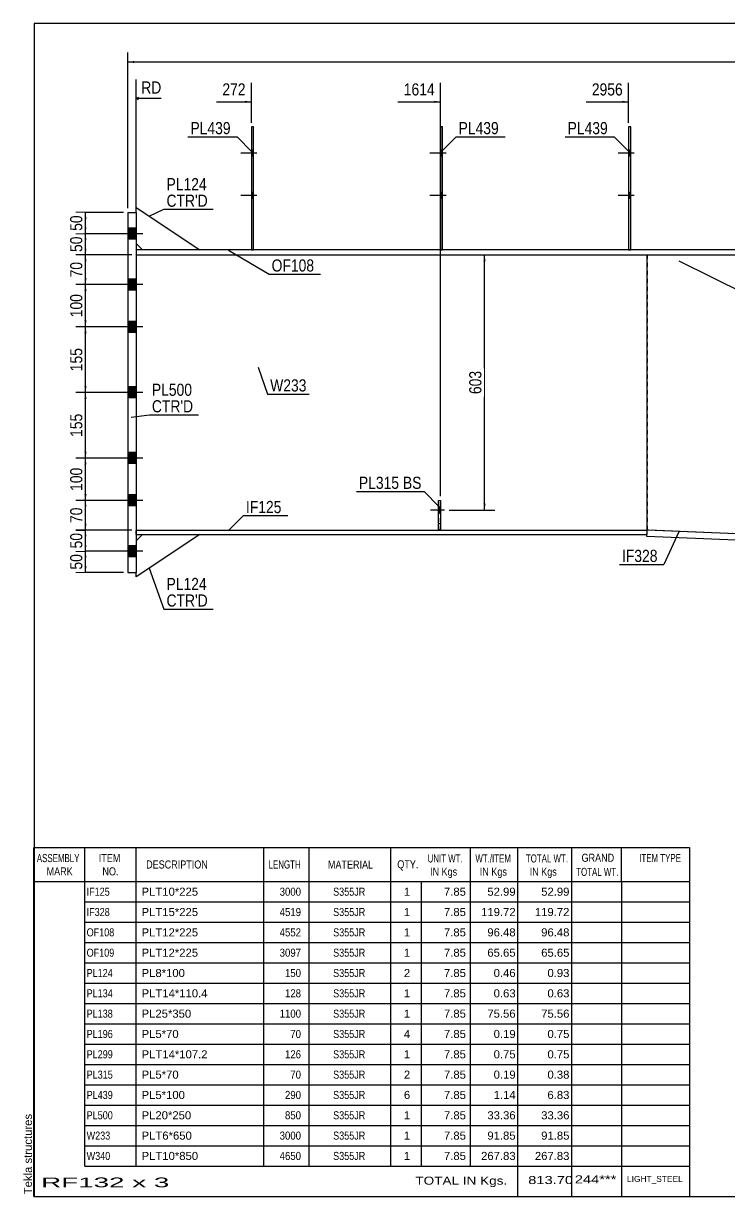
# Model space of a CAD drawing. Header units: millimetres. Extents: x -27 to 376, y -190 to 87.
# Drawn here: x -26.7 to 140.2, y -189.9 to 87.1 of the extents above; entities that cross this region are included whole.
import ezdxf

# ---------------------------------------------------------------- set-up
doc = ezdxf.new("R2010")
doc.units = ezdxf.units.MM
doc.linetypes.add('DXK_LINE_DOT1', pattern=[1.8814, 0.9407, -0.9407])
doc.linetypes.add('DXK_LINE_DOT2', pattern=[3.9198, 1.9599, -1.9599])
doc.styles.add('Arial', font='ARIAL.TTF', dxfattribs={"height": 0.2})
doc.styles.add('Arial Narrow', font='ARIALN.TTF', dxfattribs={"height": 0.2})

# ---------------------------------------------------------------- blocks, each defined once
blk = doc.blocks.new('Unknown-623699806-1210')
at = {"color": 5, "linetype": 'Continuous'}
for p, q in [((375.85, 87.15), (-24.15, 87.15)), ((-24.15, 87.15), (-24.15, -189.85)), ((375.85, -189.85), (375.85, 87.15)), ((-24.15, -189.85), (375.85, -189.85))]:
    blk.add_line(p, q, dxfattribs=at)
at = {"color": 174, "linetype": 'Continuous', "style": 'Arial'}
blk.add_text('Tekla structures', height=1.9102, rotation=90, dxfattribs=at).set_placement((-24.65, -189.35))
blk = doc.blocks.new('Bolt-623699806-1944 - 1712')
at = {"linetype": 'Continuous'}
for points in [[(27.72, 55.8), (27.72, 57.2), (27.22, 57.2), (27.22, 55.8)], [(27.72, 55.8), (27.72, 57.2), (27.22, 57.2), (27.22, 55.8)], [(27.72, 45.8), (27.72, 47.2), (27.22, 47.2), (27.22, 45.8)], [(27.72, 45.8), (27.72, 47.2), (27.22, 47.2), (27.22, 45.8)]]:
    blk.add_hatch(color=3, dxfattribs=at).paths.add_polyline_path(points)
at = {"color": 3, "linetype": 'Continuous'}
for p, q in [((28.52, 56.5), (24.72, 56.5)), ((28.52, 56.5), (24.72, 56.5)), ((27.72, 57.2), (27.22, 57.2)), ((27.72, 57.2), (27.22, 57.2)), ((27.72, 55.8), (27.22, 55.8)), ((27.72, 55.8), (27.22, 55.8)), ((27.72, 47.2), (27.22, 47.2)), ((27.72, 47.2), (27.22, 47.2)), ((28.52, 46.5), (24.72, 46.5)), ((28.52, 46.5), (24.72, 46.5)), ((27.72, 45.8), (27.22, 45.8)), ((27.72, 45.8), (27.22, 45.8))]:
    blk.add_line(p, q, dxfattribs=at)
blk = doc.blocks.new('Part-623699806-2024 - 1712')
at = {"color": 7, "linetype": 'DXK_LINE_DOT1'}
for p, q in [((71.42, -32.47), (71.42, -25.47)), ((71.42, -25.47), (71.92, -25.47)), ((71.92, -32.47), (71.92, -25.47)), ((71.92, -32.47), (71.42, -32.47))]:
    blk.add_line(p, q, dxfattribs=at)
blk = doc.blocks.new('Part-623699806-2078 - 1712')
at = {"color": 2, "linetype": 'Continuous'}
for p, q in [((0, 42.5), (0, 43.7)), ((0, 43.7), (15, 33.7)), ((0, 35.2), (1.5, 33.7))]:
    blk.add_line(p, q, dxfattribs=at)
at = {"color": 7, "linetype": 'DXK_LINE_DOT1'}
for p, q in [((0, 42.5), (0, 35.2)), ((15, 33.7), (1.5, 33.7))]:
    blk.add_line(p, q, dxfattribs=at)
blk = doc.blocks.new('Part-623699806-1900 - 1712')
at = {"color": 2, "linetype": 'Continuous'}
for p, q in [((27.72, 62.7), (27.22, 62.7)), ((27.22, 62.7), (27.22, 33.7)), ((27.72, 33.7), (27.72, 62.7))]:
    blk.add_line(p, q, dxfattribs=at)
at = {"color": 7, "linetype": 'DXK_LINE_DOT1'}
blk.add_line((27.22, 33.7), (27.72, 33.7), dxfattribs=at)
blk = doc.blocks.new('Part-623699806-1776 - 1712')
at = {"color": 2, "linetype": 'Continuous'}
for p, q in [((49.52, 33.7), (0, 33.7)), ((94.22, 33.7), (49.62, 33.7)), ((141.75, 33.7), (94.32, 33.7)), ((189.57, 33.7), (141.85, 33.7)), ((189.57, 32.5), (189.57, 33.7)), ((0, 32.5), (49.52, 32.5)), ((49.62, 32.5), (94.22, 32.5)), ((94.32, 32.5), (141.75, 32.5)), ((141.85, 32.5), (189.57, 32.5))]:
    blk.add_line(p, q, dxfattribs=at)
at = {"color": 7, "linetype": 'DXK_LINE_DOT1'}
blk.add_line((0, 33.7), (0, 32.5), dxfattribs=at)
blk = doc.blocks.new('Part-623699806-1803 - 1712')
at = {"color": 2, "linetype": 'Continuous'}
for p, q in [((120.75, -32.5), (120.75, 32.5)), ((330.9, -51.12), (330.73, -51.11))]:
    blk.add_line(p, q, dxfattribs=at)
at = {"color": 7, "linetype": 'DXK_LINE_DOT1'}
for p, q in [((120.75, 32.5), (141.75, 32.5)), ((141.85, 32.5), (210.57, 32.5)), ((210.67, 32.5), (255.02, 32.5)), ((255.12, 32.5), (344.2, 32.5)), ((344.2, 32.5), (330.9, -51.12)), ((141.75, -33.37), (120.75, -32.5)), ((210.57, -39.76), (141.85, -36.93)), ((255.02, -44.3), (210.67, -42.47)), ((330.73, -51.11), (255.12, -47.99))]:
    blk.add_line(p, q, dxfattribs=at)
blk = doc.blocks.new('Bolt-623699806-1936 - 1712')
at = {"linetype": 'Continuous'}
blk.add_hatch(color=3, dxfattribs=at).paths.add_polyline_path([(71.92, -28.47), (71.92, -27.07), (71.42, -27.07), (71.42, -28.47)])
at = {"color": 3, "linetype": 'Continuous'}
for p, q in [((71.92, -27.07), (71.42, -27.07)), ((72.87, -27.77), (69.57, -27.77)), ((71.92, -28.47), (71.42, -28.47))]:
    blk.add_line(p, q, dxfattribs=at)
blk = doc.blocks.new('Part-623699806-1808 - 1712')
at = {"color": 2, "linetype": 'Continuous'}
for p, q in [((0, -32.5), (49.52, -32.5)), ((49.62, -32.5), (94.22, -32.5)), ((94.32, -32.5), (120.75, -32.5)), ((120.75, -33.5), (120.75, -32.5)), ((0, -33.5), (49.52, -33.5)), ((49.62, -33.5), (94.22, -33.5)), ((94.32, -33.5), (120.75, -33.5))]:
    blk.add_line(p, q, dxfattribs=at)
at = {"color": 7, "linetype": 'DXK_LINE_DOT1'}
blk.add_line((0, -33.5), (0, -32.5), dxfattribs=at)
blk = doc.blocks.new('Part-623699806-1895 - 1712')
at = {"color": 2, "linetype": 'Continuous'}
for p, q in [((72.42, 62.7), (71.92, 62.7)), ((71.92, 62.7), (71.92, 33.7)), ((72.42, 33.7), (72.42, 62.7))]:
    blk.add_line(p, q, dxfattribs=at)
at = {"color": 7, "linetype": 'DXK_LINE_DOT1'}
blk.add_line((71.92, 33.7), (72.42, 33.7), dxfattribs=at)
blk = doc.blocks.new('Part-623699806-1905 - 1712')
at = {"color": 2, "linetype": 'Continuous'}
for p, q in [((116.87, 62.7), (116.37, 62.7)), ((116.37, 62.7), (116.37, 33.7)), ((116.87, 33.7), (116.87, 62.7))]:
    blk.add_line(p, q, dxfattribs=at)
at = {"color": 7, "linetype": 'DXK_LINE_DOT1'}
blk.add_line((116.37, 33.7), (116.87, 33.7), dxfattribs=at)
blk = doc.blocks.new('Bolt-623699806-1937 - 1712')
at = {"color": 3, "linetype": 'DXK_LINE_DOT2'}
for p, q in [((71.92, -27.07), (71.42, -27.07)), ((72.87, -27.77), (69.57, -27.77)), ((71.92, -28.47), (71.42, -28.47))]:
    blk.add_line(p, q, dxfattribs=at)
blk = doc.blocks.new('Part-623699806-2107 - 1712')
at = {"color": 2, "linetype": 'Continuous'}
for p, q in [((-2, 42.5), (0, 42.5)), ((-2, 42.5), (-2, -42.5)), ((0, 42.5), (0, -42.5)), ((-2, -42.5), (0, -42.5))]:
    blk.add_line(p, q, dxfattribs=at)
blk = doc.blocks.new('Part-623699806-2002 - 1712')
at = {"color": 2, "linetype": 'Continuous'}
for p, q in [((71.42, -32.47), (71.42, -25.47)), ((71.42, -25.47), (71.92, -25.47)), ((71.92, -25.47), (71.92, -32.47)), ((71.92, -32.47), (71.42, -32.47))]:
    blk.add_line(p, q, dxfattribs=at)
at = {"color": 7, "linetype": 'DXK_LINE_DOT1'}
blk.add_line((71.42, -30.97), (71.92, -30.97), dxfattribs=at)
blk = doc.blocks.new('Bolt-623699806-1941 - 1712')
at = {"linetype": 'Continuous'}
for points in [[(-2, 38.8), (-2, 36.2), (0, 36.2), (0, 38.8)], [(-2, 38.8), (-2, 36.2), (0, 36.2), (0, 38.8)], [(-2, 26.8), (-2, 24.2), (0, 24.2), (0, 26.8)], [(-2, 26.8), (-2, 24.2), (0, 24.2), (0, 26.8)], [(-2, 16.8), (-2, 14.2), (0, 14.2), (0, 16.8)], [(-2, 16.8), (-2, 14.2), (0, 14.2), (0, 16.8)], [(-2, 1.3), (-2, -1.3), (0, -1.3), (0, 1.3)], [(-2, 1.3), (-2, -1.3), (0, -1.3), (0, 1.3)], [(-2, -14.2), (-2, -16.8), (0, -16.8), (0, -14.2)], [(-2, -14.2), (-2, -16.8), (0, -16.8), (0, -14.2)], [(-2, -24.2), (-2, -26.8), (0, -26.8), (0, -24.2)], [(-2, -24.2), (-2, -26.8), (0, -26.8), (0, -24.2)], [(-2, -36.2), (-2, -38.8), (0, -38.8), (0, -36.2)], [(-2, -36.2), (-2, -38.8), (0, -38.8), (0, -36.2)]]:
    blk.add_hatch(color=3, dxfattribs=at).paths.add_polyline_path(points)
at = {"color": 3, "linetype": 'Continuous'}
for p, q in [((0, 38.8), (-2, 38.8)), ((0, 38.8), (-2, 38.8)), ((1.59, 37.5), (-9, 37.5)), ((1.59, 37.5), (-9, 37.5)), ((0, 36.2), (-2, 36.2)), ((0, 36.2), (-2, 36.2)), ((1.59, 25.5), (-9, 25.5)), ((1.59, 25.5), (-9, 25.5)), ((0, 26.8), (-2, 26.8)), ((0, 26.8), (-2, 26.8)), ((0, 24.2), (-2, 24.2)), ((0, 24.2), (-2, 24.2)), ((0, 16.8), (-2, 16.8)), ((0, 16.8), (-2, 16.8)), ((1.59, 15.5), (-9, 15.5)), ((1.59, 15.5), (-9, 15.5)), ((0, 14.2), (-2, 14.2)), ((0, 14.2), (-2, 14.2)), ((1.59, 0), (-9, 0)), ((1.59, 0), (-9, 0)), ((0, 1.3), (-2, 1.3)), ((0, 1.3), (-2, 1.3)), ((0, -1.3), (-2, -1.3)), ((0, -1.3), (-2, -1.3)), ((1.59, -15.5), (-9, -15.5)), ((1.59, -15.5), (-9, -15.5)), ((0, -14.2), (-2, -14.2)), ((0, -14.2), (-2, -14.2)), ((0, -16.8), (-2, -16.8)), ((0, -16.8), (-2, -16.8)), ((0, -24.2), (-2, -24.2)), ((0, -24.2), (-2, -24.2)), ((1.59, -25.5), (-9, -25.5)), ((1.59, -25.5), (-9, -25.5)), ((0, -26.8), (-2, -26.8)), ((0, -26.8), (-2, -26.8)), ((1.59, -37.5), (-9, -37.5)), ((1.59, -37.5), (-9, -37.5)), ((0, -36.2), (-2, -36.2)), ((0, -36.2), (-2, -36.2)), ((0, -38.8), (-2, -38.8)), ((0, -38.8), (-2, -38.8))]:
    blk.add_line(p, q, dxfattribs=at)
blk = doc.blocks.new('Bolt-623699806-1943 - 1712')
at = {"linetype": 'Continuous'}
for points in [[(116.87, 55.8), (116.87, 57.2), (116.37, 57.2), (116.37, 55.8)], [(116.87, 55.8), (116.87, 57.2), (116.37, 57.2), (116.37, 55.8)], [(116.87, 45.8), (116.87, 47.2), (116.37, 47.2), (116.37, 45.8)], [(116.87, 45.8), (116.87, 47.2), (116.37, 47.2), (116.37, 45.8)]]:
    blk.add_hatch(color=3, dxfattribs=at).paths.add_polyline_path(points)
at = {"color": 3, "linetype": 'Continuous'}
for p, q in [((117.67, 56.5), (113.87, 56.5)), ((117.67, 56.5), (113.87, 56.5)), ((116.87, 57.2), (116.37, 57.2)), ((116.87, 57.2), (116.37, 57.2)), ((116.87, 55.8), (116.37, 55.8)), ((116.87, 55.8), (116.37, 55.8)), ((116.87, 47.2), (116.37, 47.2)), ((116.87, 47.2), (116.37, 47.2)), ((117.67, 46.5), (113.87, 46.5)), ((117.67, 46.5), (113.87, 46.5)), ((116.87, 45.8), (116.37, 45.8)), ((116.87, 45.8), (116.37, 45.8))]:
    blk.add_line(p, q, dxfattribs=at)
blk = doc.blocks.new('Bolt-623699806-1945 - 1712')
at = {"linetype": 'Continuous'}
for points in [[(72.42, 55.8), (72.42, 57.2), (71.92, 57.2), (71.92, 55.8)], [(72.42, 55.8), (72.42, 57.2), (71.92, 57.2), (71.92, 55.8)], [(72.42, 45.8), (72.42, 47.2), (71.92, 47.2), (71.92, 45.8)], [(72.42, 45.8), (72.42, 47.2), (71.92, 47.2), (71.92, 45.8)]]:
    blk.add_hatch(color=3, dxfattribs=at).paths.add_polyline_path(points)
at = {"color": 3, "linetype": 'Continuous'}
for p, q in [((73.22, 56.5), (69.42, 56.5)), ((73.22, 56.5), (69.42, 56.5)), ((72.42, 57.2), (71.92, 57.2)), ((72.42, 57.2), (71.92, 57.2)), ((72.42, 55.8), (71.92, 55.8)), ((72.42, 55.8), (71.92, 55.8)), ((72.42, 47.2), (71.92, 47.2)), ((72.42, 47.2), (71.92, 47.2)), ((73.22, 46.5), (69.42, 46.5)), ((73.22, 46.5), (69.42, 46.5)), ((72.42, 45.8), (71.92, 45.8)), ((72.42, 45.8), (71.92, 45.8))]:
    blk.add_line(p, q, dxfattribs=at)
blk = doc.blocks.new('Part-623699806-1980 - 1712')
at = {"color": 7, "linetype": 'DXK_LINE_DOT1'}
for p, q in [((0, 32.5), (0, -32.5)), ((0, 32.5), (49.52, 32.5)), ((49.62, 32.5), (94.22, 32.5)), ((94.32, 32.5), (120.75, 32.5)), ((120.75, 32.5), (120.75, -32.5)), ((0, -32.5), (49.52, -32.5)), ((49.62, -32.5), (94.22, -32.5)), ((94.32, -32.5), (120.75, -32.5))]:
    blk.add_line(p, q, dxfattribs=at)
blk = doc.blocks.new('Part-623699806-2073 - 1712')
at = {"color": 2, "linetype": 'Continuous'}
for p, q in [((15, -33.5), (0, -43.5)), ((1.5, -33.5), (0, -35)), ((0, -43.5), (0, -42.5))]:
    blk.add_line(p, q, dxfattribs=at)
at = {"color": 7, "linetype": 'DXK_LINE_DOT1'}
for p, q in [((0, -35), (0, -42.5)), ((1.5, -33.5), (15, -33.5))]:
    blk.add_line(p, q, dxfattribs=at)
blk = doc.blocks.new('Part-623699806-2044 - 1712')
at = {"color": 2, "linetype": 'Continuous'}
for p, q in [((120.69, -34), (120.75, -32.5)), ((141.75, -33.37), (120.75, -32.5)), ((141.75, -34.87), (120.69, -34)), ((210.57, -39.76), (141.85, -36.93)), ((210.57, -41.26), (141.85, -38.43)), ((255.02, -44.3), (210.67, -42.47)), ((255.02, -45.8), (210.67, -43.97)), ((330.73, -51.11), (255.12, -47.99)), ((330.66, -52.61), (255.12, -49.5)), ((330.67, -52.56), (330.73, -51.11))]:
    blk.add_line(p, q, dxfattribs=at)
at = {"color": 7, "linetype": 'DXK_LINE_DOT1'}
for p, q in [((330.66, -52.61), (330.67, -52.61)), ((330.67, -52.61), (330.67, -52.56))]:
    blk.add_line(p, q, dxfattribs=at)
blk = doc.blocks.new('StraightDimension-623699806-2409 - 1712')
at = {"linetype": 'Continuous'}
for points in [[(-12.25, -39), (-12, -37.5), (-11.75, -39)], [(-11.75, -41), (-12, -42.5), (-12.25, -41)]]:
    blk.add_hatch(color=7, dxfattribs=at).paths.add_polyline_path(points)
at = {"color": 7, "linetype": 'Continuous'}
for p, q in [((-1, -37.5), (-14.25, -37.5)), ((-12, -42.5), (-12, -37.5)), ((-3, -42.5), (-14.25, -42.5))]:
    blk.add_line(p, q, dxfattribs=at)
at = {"color": 0}
blk.add_wipeout([(-12.15, -37.57), (-16.35, -37.57), (-16.35, -42.43), (-12.15, -42.43)], dxfattribs=at)
at = {"color": 3, "style": 'Arial Narrow'}
blk.add_text('50', height=2.863, rotation=90.0002, dxfattribs=at).set_placement((-12.75, -41.83))
blk = doc.blocks.new('StraightDimension-623699806-2311 - 1712')
at = {"linetype": 'Continuous'}
for points in [[(-0.5, 77.8), (-2, 78.05), (-0.5, 78.3)], [(347.21, 78.3), (348.71, 78.05), (347.21, 77.8)]]:
    blk.add_hatch(color=7, dxfattribs=at).paths.add_polyline_path(points)
at = {"color": 7, "linetype": 'Continuous'}
for p, q in [((-2, 43.5), (-2, 80.3)), ((-2, 78.05), (348.71, 78.05)), ((348.71, 45.95), (348.71, 80.3))]:
    blk.add_line(p, q, dxfattribs=at)
at = {"color": 0}
blk.add_wipeout([(177.61, 78.2), (177.61, 82.4), (169.1, 82.4), (169.1, 78.2)], dxfattribs=at)
at = {"color": 3, "style": 'Arial Narrow'}
blk.add_text('7715', height=2.863, dxfattribs=at).set_placement((169.7, 78.8))
blk = doc.blocks.new('StraightDimension-623699806-2320 - 1712')
at = {"linetype": 'Continuous'}
for points in [[(82.07, 31), (82.32, 32.5), (82.57, 31)], [(82.57, -26.27), (82.32, -27.77), (82.07, -26.27)]]:
    blk.add_hatch(color=7, dxfattribs=at).paths.add_polyline_path(points)
at = {"color": 7, "linetype": 'Continuous'}
for p, q in [((74, 32.5), (84.72, 32.5)), ((82.32, -27.77), (82.32, 32.5)), ((74, -27.77), (84.72, -27.77))]:
    blk.add_line(p, q, dxfattribs=at)
at = {"color": 0}
blk.add_wipeout([(82.17, 5.71), (77.97, 5.71), (77.97, -0.98), (82.17, -0.98)], dxfattribs=at)
at = {"color": 3, "style": 'Arial Narrow'}
blk.add_text('603', height=2.863, rotation=90.0002, dxfattribs=at).set_placement((81.57, -0.38))
blk = doc.blocks.new('StraightDimension-623699806-2332 - 1712')
at = {"linetype": 'Continuous'}
for points in [[(-12.25, 14), (-12, 15.5), (-11.75, 14)], [(-11.75, 1.5), (-12, 0), (-12.25, 1.5)]]:
    blk.add_hatch(color=7, dxfattribs=at).paths.add_polyline_path(points)
at = {"color": 7, "linetype": 'Continuous'}
for p, q in [((-1, 15.5), (-14.25, 15.5)), ((-12, 0), (-12, 15.5)), ((-1, 0), (-14.25, 0))]:
    blk.add_line(p, q, dxfattribs=at)
at = {"color": 0}
blk.add_wipeout([(-12.15, 11.09), (-16.35, 11.09), (-16.35, 4.41), (-12.15, 4.41)], dxfattribs=at)
at = {"color": 3, "style": 'Arial Narrow'}
blk.add_text('155', height=2.863, rotation=90.0002, dxfattribs=at).set_placement((-12.75, 5.01))
blk = doc.blocks.new('StraightDimension-623699806-2349 - 1712')
at = {"linetype": 'Continuous'}
for points in [[(-12.25, -1.5), (-12, 0), (-11.75, -1.5)], [(-11.75, -14), (-12, -15.5), (-12.25, -14)]]:
    blk.add_hatch(color=7, dxfattribs=at).paths.add_polyline_path(points)
at = {"color": 7, "linetype": 'Continuous'}
for p, q in [((-1, 0), (-14.25, 0)), ((-12, -15.5), (-12, 0)), ((-1, -15.5), (-14.25, -15.5))]:
    blk.add_line(p, q, dxfattribs=at)
at = {"color": 0}
blk.add_wipeout([(-12.15, -4.41), (-16.35, -4.41), (-16.35, -11.09), (-12.15, -11.09)], dxfattribs=at)
at = {"color": 3, "style": 'Arial Narrow'}
blk.add_text('155', height=2.863, rotation=90.0002, dxfattribs=at).set_placement((-12.75, -10.49))
blk = doc.blocks.new('StraightDimension-623699806-2366 - 1712')
at = {"linetype": 'Continuous'}
for points in [[(-12.25, -17), (-12, -15.5), (-11.75, -17)], [(-11.75, -24), (-12, -25.5), (-12.25, -24)]]:
    blk.add_hatch(color=7, dxfattribs=at).paths.add_polyline_path(points)
at = {"color": 7, "linetype": 'Continuous'}
for p, q in [((-1, -15.5), (-14.25, -15.5)), ((-12, -25.5), (-12, -15.5)), ((-1, -25.5), (-14.25, -25.5))]:
    blk.add_line(p, q, dxfattribs=at)
at = {"color": 0}
blk.add_wipeout([(-12.15, -17.16), (-16.35, -17.16), (-16.35, -23.84), (-12.15, -23.84)], dxfattribs=at)
at = {"color": 3, "style": 'Arial Narrow'}
blk.add_text('100', height=2.863, rotation=90.0002, dxfattribs=at).set_placement((-12.75, -23.24))
blk = doc.blocks.new('StraightDimension-623699806-2376 - 1712')
at = {"linetype": 'Continuous'}
for points in [[(-12.25, 36), (-12, 37.5), (-11.75, 36)], [(-11.75, 34), (-12, 32.5), (-12.25, 34)]]:
    blk.add_hatch(color=7, dxfattribs=at).paths.add_polyline_path(points)
at = {"color": 7, "linetype": 'Continuous'}
for p, q in [((-1, 37.5), (-14.25, 37.5)), ((-12, 32.5), (-12, 37.5)), ((-1, 32.5), (-14.25, 32.5))]:
    blk.add_line(p, q, dxfattribs=at)
at = {"color": 0}
blk.add_wipeout([(-12.15, 37.43), (-16.35, 37.43), (-16.35, 32.57), (-12.15, 32.57)], dxfattribs=at)
at = {"color": 3, "style": 'Arial Narrow'}
blk.add_text('50', height=2.863, rotation=90.0002, dxfattribs=at).set_placement((-12.75, 33.17))
blk = doc.blocks.new('StraightDimension-623699806-2392 - 1712')
at = {"linetype": 'Continuous'}
for points in [[(-12.25, 31), (-12, 32.5), (-11.75, 31)], [(-11.75, 27), (-12, 25.5), (-12.25, 27)]]:
    blk.add_hatch(color=7, dxfattribs=at).paths.add_polyline_path(points)
at = {"color": 7, "linetype": 'Continuous'}
for p, q in [((-1, 32.5), (-14.25, 32.5)), ((-12, 25.5), (-12, 32.5)), ((-1, 25.5), (-14.25, 25.5))]:
    blk.add_line(p, q, dxfattribs=at)
at = {"color": 0}
blk.add_wipeout([(-12.15, 31.43), (-16.35, 31.43), (-16.35, 26.57), (-12.15, 26.57)], dxfattribs=at)
at = {"color": 3, "style": 'Arial Narrow'}
blk.add_text('70', height=2.863, rotation=90.0002, dxfattribs=at).set_placement((-12.75, 27.17))
blk = doc.blocks.new('StraightDimension-623699806-2400 - 1712')
at = {"linetype": 'Continuous'}
for points in [[(-12.25, 24), (-12, 25.5), (-11.75, 24)], [(-11.75, 17), (-12, 15.5), (-12.25, 17)]]:
    blk.add_hatch(color=7, dxfattribs=at).paths.add_polyline_path(points)
at = {"color": 7, "linetype": 'Continuous'}
for p, q in [((-1, 25.5), (-14.25, 25.5)), ((-12, 15.5), (-12, 25.5)), ((-1, 15.5), (-14.25, 15.5))]:
    blk.add_line(p, q, dxfattribs=at)
at = {"color": 0}
blk.add_wipeout([(-12.15, 23.84), (-16.35, 23.84), (-16.35, 17.16), (-12.15, 17.16)], dxfattribs=at)
at = {"color": 3, "style": 'Arial Narrow'}
blk.add_text('100', height=2.863, rotation=90.0002, dxfattribs=at).set_placement((-12.75, 17.76))
blk = doc.blocks.new('StraightDimension-623699806-2426 - 1712')
at = {"linetype": 'Continuous'}
for points in [[(-12.25, -34), (-12, -32.5), (-11.75, -34)], [(-11.75, -36), (-12, -37.5), (-12.25, -36)]]:
    blk.add_hatch(color=7, dxfattribs=at).paths.add_polyline_path(points)
at = {"color": 7, "linetype": 'Continuous'}
for p, q in [((-1, -32.5), (-14.25, -32.5)), ((-12, -37.5), (-12, -32.5)), ((-1, -37.5), (-14.25, -37.5))]:
    blk.add_line(p, q, dxfattribs=at)
at = {"color": 0}
blk.add_wipeout([(-12.15, -32.57), (-16.35, -32.57), (-16.35, -37.43), (-12.15, -37.43)], dxfattribs=at)
at = {"color": 3, "style": 'Arial Narrow'}
blk.add_text('50', height=2.863, rotation=90.0002, dxfattribs=at).set_placement((-12.75, -36.83))
blk = doc.blocks.new('StraightDimension-623699806-2441 - 1712')
at = {"linetype": 'Continuous'}
for points in [[(-12.25, -27), (-12, -25.5), (-11.75, -27)], [(-11.75, -31), (-12, -32.5), (-12.25, -31)]]:
    blk.add_hatch(color=7, dxfattribs=at).paths.add_polyline_path(points)
at = {"color": 7, "linetype": 'Continuous'}
for p, q in [((-1, -25.5), (-14.25, -25.5)), ((-12, -32.5), (-12, -25.5)), ((-1, -32.5), (-14.25, -32.5))]:
    blk.add_line(p, q, dxfattribs=at)
at = {"color": 0}
blk.add_wipeout([(-12.15, -26.57), (-16.35, -26.57), (-16.35, -31.43), (-12.15, -31.43)], dxfattribs=at)
at = {"color": 3, "style": 'Arial Narrow'}
blk.add_text('70', height=2.863, rotation=90.0002, dxfattribs=at).set_placement((-12.75, -30.83))
blk = doc.blocks.new('StraightDimension-623699806-2447 - 1712')
at = {"linetype": 'Continuous'}
for points in [[(-12.25, 41), (-12, 42.5), (-11.75, 41)], [(-11.75, 39), (-12, 37.5), (-12.25, 39)]]:
    blk.add_hatch(color=7, dxfattribs=at).paths.add_polyline_path(points)
at = {"color": 7, "linetype": 'Continuous'}
for p, q in [((-3, 42.5), (-14.25, 42.5)), ((-12, 37.5), (-12, 42.5)), ((-1, 37.5), (-14.25, 37.5))]:
    blk.add_line(p, q, dxfattribs=at)
at = {"color": 0}
blk.add_wipeout([(-12.15, 42.43), (-16.35, 42.43), (-16.35, 37.57), (-12.15, 37.57)], dxfattribs=at)
at = {"color": 3, "style": 'Arial Narrow'}
blk.add_text('50', height=2.863, rotation=90.0002, dxfattribs=at).set_placement((-12.75, 38.17))
blk = doc.blocks.new('StraightDimension-623699806-4397 - 1712')
at = {"linetype": 'Continuous'}
blk.add_hatch(color=7, dxfattribs=at).paths.add_polyline_path([(114.87, 68.89), (116.37, 68.64), (114.87, 68.39)])
at = {"color": 7, "linetype": 'Continuous'}
for p, q in [((116.37, 63.7), (116.37, 73.14)), ((106.31, 68.64), (116.37, 68.64))]:
    blk.add_line(p, q, dxfattribs=at)
at = {"color": 0}
blk.add_wipeout([(115.6, 69.54), (115.6, 73.74), (107.08, 73.74), (107.08, 69.54)], dxfattribs=at)
at = {"color": 3, "style": 'Arial Narrow'}
blk.add_text('2956', height=2.863, dxfattribs=at).set_placement((107.68, 70.14))
blk = doc.blocks.new('StraightDimension-623699806-4398 - 1712')
at = {"linetype": 'Continuous'}
blk.add_hatch(color=7, dxfattribs=at).paths.add_polyline_path([(70.42, 68.89), (71.92, 68.64), (70.42, 68.39)])
at = {"color": 7, "linetype": 'Continuous'}
for p, q in [((71.92, -24.47), (71.92, 73.14)), ((61.86, 68.64), (71.92, 68.64))]:
    blk.add_line(p, q, dxfattribs=at)
at = {"color": 0}
blk.add_wipeout([(71.15, 69.54), (71.15, 73.74), (62.63, 73.74), (62.63, 69.54)], dxfattribs=at)
at = {"color": 3, "style": 'Arial Narrow'}
blk.add_text('1614', height=2.863, dxfattribs=at).set_placement((63.23, 70.14))
blk = doc.blocks.new('StraightDimension-623699806-4399 - 1712')
at = {"linetype": 'Continuous'}
blk.add_hatch(color=7, dxfattribs=at).paths.add_polyline_path([(25.72, 68.89), (27.22, 68.64), (25.72, 68.39)])
at = {"color": 7, "linetype": 'Continuous'}
for p, q in [((27.22, 63.7), (27.22, 73.14)), ((18.99, 68.64), (27.22, 68.64))]:
    blk.add_line(p, q, dxfattribs=at)
at = {"color": 0, "linetype": 'Continuous'}
blk.add_wipeout([(6.53, 69.99), (6.53, 74.19), (0.59, 74.19), (0.59, 69.99)], dxfattribs=at)
at = {"color": 7, "linetype": 'Continuous'}
for p, q in [((0, 43.5), (0, 73.89)), ((0.5, 69.64), (0, 69.39)), ((0.5, 69.14), (0, 69.39)), ((5.93, 69.39), (0, 69.39))]:
    blk.add_line(p, q, dxfattribs=at)
at = {"color": 3, "linetype": 'Continuous', "style": 'Arial Narrow'}
blk.add_text('RD', height=2.863, dxfattribs=at).set_placement((1.19, 70.59))
at = {"color": 0}
blk.add_wipeout([(26.45, 69.54), (26.45, 73.74), (19.76, 73.74), (19.76, 69.54)], dxfattribs=at)
at = {"color": 3, "style": 'Arial Narrow'}
blk.add_text('272', height=2.863, dxfattribs=at).set_placement((20.36, 70.14))
blk = doc.blocks.new('CBS_BOM-623699806-4553')
at = {"color": 7, "linetype": 'Continuous'}
for p, q in [((-24.18, -115.48), (-24.18, -107.48)), ((-24.17, -107.48), (130.74, -107.48)), ((-12.18, -115.48), (-12.18, -107.48)), ((0.01, -115.48), (0.01, -107.48)), ((30.18, -115.48), (30.18, -107.48)), ((40.86, -115.48), (40.86, -107.48)), ((60.17, -115.48), (60.17, -107.48)), ((78.98, -115.48), (78.98, -107.48)), ((90.19, -115.48), (90.19, -107.48)), ((102.97, -115.48), (102.97, -107.48)), ((114.72, -115.48), (114.72, -107.48)), ((130.75, -107.49), (130.74, -115.47)), ((-24.18, -115.48), (130.75, -115.48)), ((-24.18, -120.28), (-24.18, -115.48)), ((-12.18, -120.28), (-12.18, -115.48)), ((0.01, -120.28), (0.01, -115.48)), ((30.18, -120.28), (30.18, -115.48)), ((40.86, -120.28), (40.86, -115.48)), ((60.17, -120.28), (60.17, -115.48)), ((67.44, -120.28), (67.44, -115.48)), ((78.98, -120.28), (78.98, -115.48)), ((90.19, -120.28), (90.19, -115.48)), ((102.97, -120.28), (102.97, -115.48)), ((114.74, -120.28), (114.74, -115.48)), ((130.75, -115.49), (130.75, -120.28)), ((-24.18, -125.08), (-24.18, -120.28)), ((-12.18, -120.28), (130.75, -120.28)), ((-12.18, -125.08), (-12.18, -120.28)), ((0.01, -125.08), (0.01, -120.28)), ((30.18, -125.08), (30.18, -120.28)), ((40.86, -125.08), (40.86, -120.28)), ((60.17, -125.08), (60.17, -120.28)), ((67.44, -125.08), (67.44, -120.28)), ((78.98, -125.08), (78.98, -120.28)), ((90.19, -125.08), (90.19, -120.28)), ((102.97, -125.08), (102.97, -120.28)), ((114.74, -125.08), (114.74, -120.28)), ((130.75, -120.29), (130.75, -125.08)), ((-24.18, -129.88), (-24.18, -125.08)), ((-12.18, -125.08), (130.75, -125.08)), ((-12.18, -129.88), (-12.18, -125.08)), ((0.01, -129.88), (0.01, -125.08)), ((30.18, -129.88), (30.18, -125.08)), ((40.86, -129.88), (40.86, -125.08)), ((60.17, -129.88), (60.17, -125.08)), ((67.44, -129.88), (67.44, -125.08)), ((78.98, -129.88), (78.98, -125.08)), ((90.19, -129.88), (90.19, -125.08)), ((102.97, -129.88), (102.97, -125.08)), ((114.74, -129.88), (114.74, -125.08)), ((130.75, -125.09), (130.75, -129.88)), ((-24.18, -134.68), (-24.18, -129.88)), ((-12.18, -129.88), (130.75, -129.88)), ((-12.18, -134.68), (-12.18, -129.88)), ((0.01, -134.68), (0.01, -129.88)), ((30.18, -134.68), (30.18, -129.88)), ((40.86, -134.68), (40.86, -129.88)), ((60.17, -134.68), (60.17, -129.88)), ((67.44, -134.68), (67.44, -129.88)), ((78.98, -134.68), (78.98, -129.88)), ((90.19, -134.68), (90.19, -129.88)), ((102.97, -134.68), (102.97, -129.88)), ((114.74, -134.68), (114.74, -129.88)), ((130.75, -129.89), (130.75, -134.68)), ((-24.18, -139.48), (-24.18, -134.68)), ((-12.18, -134.68), (130.75, -134.68)), ((-12.18, -139.48), (-12.18, -134.68)), ((0.01, -139.48), (0.01, -134.68)), ((30.18, -139.48), (30.18, -134.68)), ((40.86, -139.48), (40.86, -134.68)), ((60.17, -139.48), (60.17, -134.68)), ((67.44, -139.48), (67.44, -134.68)), ((78.98, -139.48), (78.98, -134.68)), ((90.19, -139.48), (90.19, -134.68)), ((102.97, -139.48), (102.97, -134.68)), ((114.74, -139.48), (114.74, -134.68)), ((130.75, -134.69), (130.75, -139.48)), ((-24.18, -144.28), (-24.18, -139.48)), ((-12.18, -139.48), (130.75, -139.48)), ((-12.18, -144.28), (-12.18, -139.48)), ((0.01, -144.28), (0.01, -139.48)), ((30.18, -144.28), (30.18, -139.48)), ((40.86, -144.28), (40.86, -139.48)), ((60.17, -144.28), (60.17, -139.48)), ((67.44, -144.28), (67.44, -139.48)), ((78.98, -144.28), (78.98, -139.48)), ((90.19, -144.28), (90.19, -139.48)), ((102.97, -144.28), (102.97, -139.48)), ((114.74, -144.28), (114.74, -139.48)), ((130.75, -139.49), (130.75, -144.28)), ((-24.18, -149.08), (-24.18, -144.28)), ((-12.18, -144.28), (130.75, -144.28)), ((-12.18, -149.08), (-12.18, -144.28)), ((0.01, -149.08), (0.01, -144.28)), ((30.18, -149.08), (30.18, -144.28)), ((40.86, -149.08), (40.86, -144.28)), ((60.17, -149.08), (60.17, -144.28)), ((67.44, -149.08), (67.44, -144.28)), ((78.98, -149.08), (78.98, -144.28)), ((90.19, -149.08), (90.19, -144.28)), ((102.97, -149.08), (102.97, -144.28)), ((114.74, -149.08), (114.74, -144.28)), ((130.75, -144.29), (130.75, -149.08)), ((-24.18, -153.88), (-24.18, -149.08)), ((-12.18, -149.08), (130.75, -149.08)), ((-12.18, -153.88), (-12.18, -149.08)), ((0.01, -153.88), (0.01, -149.08)), ((30.18, -153.88), (30.18, -149.08)), ((40.86, -153.88), (40.86, -149.08)), ((60.17, -153.88), (60.17, -149.08)), ((67.44, -153.88), (67.44, -149.08)), ((78.98, -153.88), (78.98, -149.08)), ((90.19, -153.88), (90.19, -149.08)), ((102.97, -153.88), (102.97, -149.08)), ((114.74, -153.88), (114.74, -149.08)), ((130.75, -149.09), (130.75, -153.88)), ((-24.18, -158.68), (-24.18, -153.88)), ((-12.18, -153.88), (130.75, -153.88)), ((-12.18, -158.68), (-12.18, -153.88)), ((0.01, -158.68), (0.01, -153.88)), ((30.18, -158.68), (30.18, -153.88)), ((40.86, -158.68), (40.86, -153.88)), ((60.17, -158.68), (60.17, -153.88)), ((67.44, -158.68), (67.44, -153.88)), ((78.98, -158.68), (78.98, -153.88)), ((90.19, -158.68), (90.19, -153.88)), ((102.97, -158.68), (102.97, -153.88)), ((114.74, -158.68), (114.74, -153.88)), ((130.75, -153.89), (130.75, -158.68)), ((-24.18, -163.48), (-24.18, -158.68)), ((-12.18, -158.68), (130.75, -158.68)), ((-12.18, -163.48), (-12.18, -158.68)), ((0.01, -163.48), (0.01, -158.68)), ((30.18, -163.48), (30.18, -158.68)), ((40.86, -163.48), (40.86, -158.68)), ((60.17, -163.48), (60.17, -158.68)), ((67.44, -163.48), (67.44, -158.68)), ((78.98, -163.48), (78.98, -158.68)), ((90.19, -163.48), (90.19, -158.68)), ((102.97, -163.48), (102.97, -158.68)), ((114.74, -163.48), (114.74, -158.68)), ((130.75, -158.69), (130.75, -163.48)), ((-24.18, -168.28), (-24.18, -163.48)), ((-12.18, -163.48), (130.75, -163.48)), ((-12.18, -168.28), (-12.18, -163.48)), ((0.01, -168.28), (0.01, -163.48)), ((30.18, -168.28), (30.18, -163.48)), ((40.86, -168.28), (40.86, -163.48)), ((60.17, -168.28), (60.17, -163.48)), ((67.44, -168.28), (67.44, -163.48)), ((78.98, -168.28), (78.98, -163.48)), ((90.19, -168.28), (90.19, -163.48)), ((102.97, -168.28), (102.97, -163.48)), ((114.74, -168.28), (114.74, -163.48)), ((130.75, -163.49), (130.75, -168.28)), ((-24.18, -173.08), (-24.18, -168.28)), ((-12.18, -168.28), (130.75, -168.28)), ((-12.18, -173.08), (-12.18, -168.28)), ((0.01, -173.08), (0.01, -168.28)), ((30.18, -173.08), (30.18, -168.28)), ((40.86, -173.08), (40.86, -168.28)), ((60.17, -173.08), (60.17, -168.28)), ((67.44, -173.08), (67.44, -168.28)), ((78.98, -173.08), (78.98, -168.28)), ((90.19, -173.08), (90.19, -168.28)), ((102.97, -173.08), (102.97, -168.28)), ((114.74, -173.08), (114.74, -168.28)), ((130.75, -168.29), (130.75, -173.08)), ((-24.18, -177.88), (-24.18, -173.08)), ((-12.18, -173.08), (130.75, -173.08)), ((-12.18, -177.88), (-12.18, -173.08)), ((0.01, -177.88), (0.01, -173.08)), ((30.18, -177.88), (30.18, -173.08)), ((40.86, -177.88), (40.86, -173.08)), ((60.17, -177.88), (60.17, -173.08)), ((67.44, -177.88), (67.44, -173.08)), ((78.98, -177.88), (78.98, -173.08)), ((90.19, -177.88), (90.19, -173.08)), ((102.97, -177.88), (102.97, -173.08)), ((114.74, -177.88), (114.74, -173.08)), ((130.75, -173.09), (130.75, -177.88)), ((-24.18, -182.68), (-24.18, -177.88)), ((-12.18, -177.88), (130.75, -177.88)), ((-12.18, -182.68), (-12.18, -177.88)), ((0.01, -182.68), (0.01, -177.88)), ((30.18, -182.68), (30.18, -177.88)), ((40.86, -182.68), (40.86, -177.88)), ((60.17, -182.68), (60.17, -177.88)), ((67.44, -182.68), (67.44, -177.88)), ((78.98, -182.68), (78.98, -177.88)), ((90.19, -182.68), (90.19, -177.88)), ((102.97, -182.68), (102.97, -177.88)), ((114.74, -182.68), (114.74, -177.88)), ((130.75, -177.89), (130.75, -182.68)), ((-24.18, -189.88), (-24.18, -182.7)), ((-12.18, -182.68), (130.75, -182.68)), ((90.19, -189.88), (90.19, -182.7)), ((102.97, -189.88), (102.97, -182.7)), ((114.78, -189.88), (114.78, -182.7)), ((130.75, -182.68), (130.75, -189.88)), ((-24.18, -189.88), (130.75, -189.88))]:
    blk.add_line(p, q, dxfattribs=at)
at = {"color": 3, "linetype": 'Continuous', "style": 'Arial'}
for s, height, width, p in [('ASSEMBLY', 1.91, 0.7, (-23.49, -110.91)), ('ITEM', 1.91, 0.8, (-8.85, -110.91)), ('DESCRIPTION', 1.9102, 0.8, (2.34, -112.42)), ('LENGTH', 1.91, 0.7, (31.28, -112.42)), ('MATERIAL', 1.91, 0.8, (45.31, -112.46)), ('QTY.', 1.91, 0.8, (61.7, -112.38)), ('UNIT WT.', 1.91, 0.7, (68.86, -110.99)), ('WT./ITEM', 1.91, 0.7, (80.16, -110.99)), ('TOTAL WT.', 1.91, 0.7, (92.09, -110.99)), ('GRAND', 1.91, 0.8, (105.25, -110.83)), ('ITEM TYPE', 1.91, 0.7, (118.88, -110.9)), ('MARK', 1.91, 0.8, (-21.18, -114.05)), ('NO.', 1.91, 0.8, (-7.99, -114.05)), ('IN Kgs', 1.91, 0.8, (69.44, -114.12)), ('IN Kgs', 1.91, 0.8, (81.2, -114.12)), ('IN Kgs', 1.91, 0.8, (92.99, -114.12)), ('TOTAL WT.', 1.91, 0.7, (103.99, -114.17))]:
    blk.add_text(s, height=height, dxfattribs=dict(at, width=width)).set_placement(p)
at = {"color": 7, "linetype": 'Continuous', "style": 'Arial'}
for s, width, p in [('IF125', 0.8, (-11.72, -118.85)), ('3000', 0.85, (33.9, -118.85)), ('S355JR', 0.8, (46.54, -118.85)), ('IF328', 0.8, (-11.72, -123.65)), ('4519', 0.85, (33.9, -123.65)), ('S355JR', 0.8, (46.54, -123.65)), ('OF108', 0.8, (-11.72, -128.45)), ('4552', 0.85, (33.9, -128.45)), ('S355JR', 0.8, (46.54, -128.45)), ('OF109', 0.8, (-11.72, -133.25)), ('3097', 0.85, (33.9, -133.25)), ('S355JR', 0.8, (46.54, -133.25)), ('PL124', 0.8, (-11.72, -138.05)), ('150', 0.85, (35.16, -138.05)), ('S355JR', 0.8, (46.54, -138.05)), ('PL134', 0.8, (-11.72, -142.85)), ('128', 0.85, (35.16, -142.85)), ('S355JR', 0.8, (46.54, -142.85)), ('PL138', 0.8, (-11.72, -147.65)), ('1100', 0.85, (33.9, -147.65)), ('S355JR', 0.8, (46.54, -147.65)), ('PL196', 0.8, (-11.72, -152.45)), ('70', 0.85, (36.42, -152.45)), ('S355JR', 0.8, (46.54, -152.45)), ('PL299', 0.8, (-11.72, -157.25)), ('126', 0.85, (35.16, -157.25)), ('S355JR', 0.8, (46.54, -157.25)), ('PL315', 0.8, (-11.72, -162.05)), ('70', 0.85, (36.42, -162.05)), ('S355JR', 0.8, (46.54, -162.05)), ('PL439', 0.8, (-11.72, -166.85)), ('290', 0.85, (35.16, -166.85)), ('S355JR', 0.8, (46.54, -166.85)), ('PL500', 0.8, (-11.72, -171.65)), ('850', 0.85, (35.16, -171.65)), ('S355JR', 0.8, (46.54, -171.65)), ('W233', 0.8, (-11.72, -176.45)), ('3000', 0.85, (33.9, -176.45)), ('S355JR', 0.8, (46.54, -176.45)), ('W340', 0.8, (-11.72, -181.25)), ('4650', 0.85, (33.9, -181.25)), ('S355JR', 0.8, (46.54, -181.25))]:
    blk.add_text(s, height=1.91, dxfattribs=dict(at, width=width)).set_placement(p)
for s, height, p in [('PLT10*225', 1.91, (1.27, -118.85)), ('1', 1.91, (63.26, -118.85)), ('7.85', 1.91, (72.73, -118.85)), ('52.99', 1.91, (82.99, -118.85)), ('52.99', 1.91, (95.71, -118.85)), ('PLT15*225', 1.91, (1.27, -123.65)), ('1', 1.91, (63.26, -123.65)), ('7.85', 1.91, (72.73, -123.65)), ('119.72', 1.91, (81.51, -123.65)), ('119.72', 1.91, (94.22, -123.65)), ('PLT12*225', 1.91, (1.27, -128.45)), ('1', 1.91, (63.26, -128.45)), ('7.85', 1.91, (72.73, -128.45)), ('96.48', 1.91, (82.99, -128.45)), ('96.48', 1.91, (95.71, -128.45)), ('PLT12*225', 1.91, (1.27, -133.25)), ('1', 1.91, (63.26, -133.25)), ('7.85', 1.91, (72.73, -133.25)), ('65.65', 1.91, (82.99, -133.25)), ('65.65', 1.91, (95.71, -133.25)), ('PL8*100', 1.91, (1.27, -138.05)), ('2', 1.91, (63.26, -138.05)), ('7.85', 1.91, (72.73, -138.05)), ('0.46', 1.91, (84.48, -138.05)), ('0.93', 1.91, (97.19, -138.05)), ('PLT14*110.4', 1.9102, (1.27, -142.85)), ('1', 1.91, (63.26, -142.85)), ('7.85', 1.91, (72.73, -142.85)), ('0.63', 1.91, (84.48, -142.85)), ('0.63', 1.91, (97.19, -142.85)), ('PL25*350', 1.91, (1.27, -147.65)), ('1', 1.91, (63.26, -147.65)), ('7.85', 1.91, (72.73, -147.65)), ('75.56', 1.91, (82.99, -147.65)), ('75.56', 1.91, (95.71, -147.65)), ('PL5*70', 1.91, (1.27, -152.45)), ('4', 1.91, (63.26, -152.45)), ('7.85', 1.91, (72.73, -152.45)), ('0.19', 1.91, (84.48, -152.45)), ('0.75', 1.91, (97.19, -152.45)), ('PLT14*107.2', 1.9102, (1.27, -157.25)), ('1', 1.91, (63.26, -157.25)), ('7.85', 1.91, (72.73, -157.25)), ('0.75', 1.91, (84.48, -157.25)), ('0.75', 1.91, (97.19, -157.25)), ('PL5*70', 1.91, (1.27, -162.05)), ('2', 1.91, (63.26, -162.05)), ('7.85', 1.91, (72.73, -162.05)), ('0.19', 1.91, (84.48, -162.05)), ('0.38', 1.91, (97.19, -162.05)), ('PL5*100', 1.91, (1.27, -166.85)), ('6', 1.91, (63.26, -166.85)), ('7.85', 1.91, (72.73, -166.85)), ('1.14', 1.91, (84.48, -166.85)), ('6.83', 1.91, (97.19, -166.85)), ('PL20*250', 1.91, (1.27, -171.65)), ('1', 1.91, (63.26, -171.65)), ('7.85', 1.91, (72.73, -171.65)), ('33.36', 1.91, (82.99, -171.65)), ('33.36', 1.91, (95.71, -171.65)), ('PLT6*650', 1.91, (1.27, -176.45)), ('7.85', 1.91, (72.73, -176.45)), ('91.85', 1.91, (82.99, -176.45)), ('91.85', 1.91, (95.71, -176.45)), ('1', 1.91, (63.26, -176.45)), ('PLT10*850', 1.91, (1.27, -181.25)), ('1', 1.91, (63.26, -181.25)), ('7.85', 1.91, (72.73, -181.25)), ('267.83', 1.91, (81.51, -181.25)), ('267.83', 1.91, (94.22, -181.25))]:
    blk.add_text(s, height=height, dxfattribs=at).set_placement(p)
at = {"color": 6, "linetype": 'Continuous', "style": 'Arial'}
for s, height, width, p in [('RF132 x 3', 2.292, 2.05, (-22.46, -187.69)), ('TOTAL IN Kgs.', 1.9102, 1.2, (65.98, -187.09)), ('813.70', 1.91, 1.3, (92.64, -186.94)), ('244***', 1.91, 1.3, (103.65, -186.78))]:
    blk.add_text(s, height=height, dxfattribs=dict(at, width=width)).set_placement(p)
blk.add_text('LIGHT_STEEL', height=1.4135, dxfattribs=at).set_placement((116, -186.43))
blk = doc.blocks.new('Mark-623699806-1896 - 1712')
at = {"color": 7, "linetype": 'Continuous'}
blk.add_line((27.35, 56.86), (23.82, 60.4), dxfattribs=at)
at = {"color": 0}
blk.add_wipeout([(22.32, 61), (22.32, 64), (12.81, 64), (12.81, 61)], dxfattribs=at)
blk.add_wipeout([(22.32, 61), (22.32, 64), (12.81, 64), (12.81, 61)], dxfattribs=at)
at = {"color": 7, "linetype": 'Continuous'}
blk.add_line((12.21, 60.4), (23.82, 60.4), dxfattribs=at)
at = {"color": 3, "style": 'Arial Narrow'}
blk.add_text('PL439', height=2.863, dxfattribs=at).set_placement((12.81, 61))
blk = doc.blocks.new('Mark-623699806-1799 - 1712')
at = {"color": 0}
blk.add_wipeout([(153, 23.97), (153, 26.97), (144.41, 26.97), (144.41, 23.97)], dxfattribs=at)
blk.add_wipeout([(153, 23.97), (153, 26.97), (144.41, 26.97), (144.41, 23.97)], dxfattribs=at)
at = {"color": 7, "linetype": 'Continuous'}
for p, q in [((128.27, 31.11), (143.81, 23.37)), ((143.81, 23.37), (154.5, 23.37))]:
    blk.add_line(p, q, dxfattribs=at)
at = {"color": 3, "style": 'Arial Narrow'}
blk.add_text('W340', height=2.863, dxfattribs=at).set_placement((144.41, 23.97))
blk = doc.blocks.new('Mark-623699806-1901 - 1712')
at = {"color": 7, "linetype": 'Continuous'}
blk.add_line((116.5, 56.86), (112.97, 60.4), dxfattribs=at)
at = {"color": 0}
blk.add_wipeout([(111.47, 61), (111.47, 64), (101.96, 64), (101.96, 61)], dxfattribs=at)
blk.add_wipeout([(111.47, 61), (111.47, 64), (101.96, 64), (101.96, 61)], dxfattribs=at)
at = {"color": 7, "linetype": 'Continuous'}
blk.add_line((101.36, 60.4), (112.97, 60.4), dxfattribs=at)
at = {"color": 3, "style": 'Arial Narrow'}
blk.add_text('PL439', height=2.863, dxfattribs=at).set_placement((101.96, 61))
blk = doc.blocks.new('Mark-623699806-1772 - 1712')
at = {"color": 0}
blk.add_wipeout([(42.04, 28.56), (42.04, 31.56), (32, 31.56), (32, 28.56)], dxfattribs=at)
blk.add_wipeout([(42.04, 28.56), (42.04, 31.56), (32, 31.56), (32, 28.56)], dxfattribs=at)
at = {"color": 7, "linetype": 'Continuous'}
for p, q in [((21.79, 33.6), (31.4, 27.96)), ((31.4, 27.96), (43.54, 27.96))]:
    blk.add_line(p, q, dxfattribs=at)
at = {"color": 3, "style": 'Arial Narrow'}
blk.add_text('OF108', height=2.863, dxfattribs=at).set_placement((32, 28.56))
blk = doc.blocks.new('Mark-623699806-1804 - 1712')
at = {"color": 0}
blk.add_wipeout([(34.33, -28.48), (34.33, -25.48), (25.92, -25.48), (25.92, -28.48)], dxfattribs=at)
blk.add_wipeout([(34.33, -28.48), (34.33, -25.48), (25.92, -25.48), (25.92, -28.48)], dxfattribs=at)
at = {"color": 7, "linetype": 'Continuous'}
for p, q in [((21.79, -32.61), (25.32, -29.08)), ((25.32, -29.08), (35.83, -29.08))]:
    blk.add_line(p, q, dxfattribs=at)
at = {"color": 3, "style": 'Arial Narrow'}
blk.add_text('IF125', height=2.863, dxfattribs=at).set_placement((25.92, -28.48))
blk = doc.blocks.new('Mark-623699806-1891 - 1712')
at = {"color": 0}
blk.add_wipeout([(85.69, 61), (85.69, 64), (76.19, 64), (76.19, 61)], dxfattribs=at)
blk.add_wipeout([(85.69, 61), (85.69, 64), (76.19, 64), (76.19, 61)], dxfattribs=at)
at = {"color": 7, "linetype": 'Continuous'}
for p, q in [((72.05, 56.86), (75.59, 60.4)), ((75.59, 60.4), (87.19, 60.4))]:
    blk.add_line(p, q, dxfattribs=at)
at = {"color": 3, "style": 'Arial Narrow'}
blk.add_text('PL439', height=2.863, dxfattribs=at).set_placement((76.19, 61))
blk = doc.blocks.new('Mark-623699806-2069 - 1712')
at = {"color": 0}
blk.add_wipeout([(16.67, -46.66), (16.67, -43.66), (7.16, -43.66), (7.16, -46.66)], dxfattribs=at)
blk.add_wipeout([(16.67, -46.66), (16.67, -43.66), (7.16, -43.66), (7.16, -46.66)], dxfattribs=at)
blk.add_wipeout([(16.92, -50.56), (16.92, -47.56), (7.16, -47.56), (7.16, -50.56)], dxfattribs=at)
blk.add_wipeout([(16.92, -50.56), (16.92, -47.56), (7.16, -47.56), (7.16, -50.56)], dxfattribs=at)
at = {"color": 7, "linetype": 'Continuous'}
for p, q in [((3.03, -41.47), (6.56, -51.16)), ((6.56, -51.16), (18.17, -51.16))]:
    blk.add_line(p, q, dxfattribs=at)
at = {"color": 3, "style": 'Arial Narrow'}
blk.add_text('PL124', height=2.863, dxfattribs=at).set_placement((7.16, -46.66))
at = {"color": 1, "style": 'Arial Narrow'}
blk.add_text("CTR'D", height=2.863, dxfattribs=at).set_placement((7.16, -50.56))
blk = doc.blocks.new('MarkSet-623699806-2529 - 1712')
at = {"color": 0}
blk.add_wipeout([(62.13, -22.76), (62.13, -19.76), (52.63, -19.76), (52.63, -22.76)], dxfattribs=at)
blk.add_wipeout([(62.13, -22.76), (62.13, -19.76), (52.63, -19.76), (52.63, -22.76)], dxfattribs=at)
blk.add_wipeout([(67.42, -22.76), (67.42, -19.76), (63.03, -19.76), (63.03, -22.76)], dxfattribs=at)
blk.add_wipeout([(67.42, -22.76), (67.42, -19.76), (63.03, -19.76), (63.03, -22.76)], dxfattribs=at)
at = {"color": 7, "linetype": 'Continuous'}
for p in [(52.03, -23.36), (71.55, -26.9)]:
    blk.add_line(p, (68.02, -23.36), dxfattribs=at)
at = {"color": 3, "style": 'Arial Narrow'}
for s, p in [('PL315', (52.63, -22.76)), ('BS', (63.03, -22.76))]:
    blk.add_text(s, height=2.863, dxfattribs=at).set_placement(p)
blk = doc.blocks.new('Mark-623699806-2074 - 1712')
at = {"color": 0}
blk.add_wipeout([(16.67, 47.76), (16.67, 50.76), (7.16, 50.76), (7.16, 47.76)], dxfattribs=at)
blk.add_wipeout([(16.67, 47.76), (16.67, 50.76), (7.16, 50.76), (7.16, 47.76)], dxfattribs=at)
blk.add_wipeout([(16.92, 43.86), (16.92, 46.86), (7.16, 46.86), (7.16, 43.86)], dxfattribs=at)
blk.add_wipeout([(16.92, 43.86), (16.92, 46.86), (7.16, 46.86), (7.16, 43.86)], dxfattribs=at)
at = {"color": 7, "linetype": 'Continuous'}
for p, q in [((3.03, 41.67), (6.56, 43.26)), ((6.56, 43.26), (18.17, 43.26))]:
    blk.add_line(p, q, dxfattribs=at)
at = {"color": 3, "style": 'Arial Narrow'}
blk.add_text('PL124', height=2.863, dxfattribs=at).set_placement((7.16, 47.76))
at = {"color": 1, "style": 'Arial Narrow'}
blk.add_text("CTR'D", height=2.863, dxfattribs=at).set_placement((7.16, 43.86))
blk = doc.blocks.new('Mark-623699806-2040 - 1712')
at = {"color": 7, "linetype": 'Continuous'}
blk.add_line((128.25, -32.88), (124.71, -40.62), dxfattribs=at)
at = {"color": 0}
blk.add_wipeout([(123.21, -40.02), (123.21, -37.02), (114.81, -37.02), (114.81, -40.02)], dxfattribs=at)
blk.add_wipeout([(123.21, -40.02), (123.21, -37.02), (114.81, -37.02), (114.81, -40.02)], dxfattribs=at)
at = {"color": 7, "linetype": 'Continuous'}
blk.add_line((114.21, -40.62), (124.71, -40.62), dxfattribs=at)
at = {"color": 3, "style": 'Arial Narrow'}
blk.add_text('IF328', height=2.863, dxfattribs=at).set_placement((114.81, -40.02))
blk = doc.blocks.new('Mark-623699806-1976 - 1712')
at = {"color": 0}
blk.add_wipeout([(40.24, 0.24), (40.24, 3.24), (31.66, 3.24), (31.66, 0.24)], dxfattribs=at)
blk.add_wipeout([(40.24, 0.24), (40.24, 3.24), (31.66, 3.24), (31.66, 0.24)], dxfattribs=at)
at = {"color": 7, "linetype": 'Continuous'}
for p, q in [((28.85, 5.96), (31.06, -0.36)), ((31.06, -0.36), (40.84, -0.36))]:
    blk.add_line(p, q, dxfattribs=at)
at = {"color": 3, "style": 'Arial Narrow'}
blk.add_text('W233', height=2.863, dxfattribs=at).set_placement((31.66, 0.24))
blk = doc.blocks.new('Mark-623699806-2103 - 1712')
at = {"color": 0}
blk.add_wipeout([(13.2, -0.79), (13.2, 2.21), (3.7, 2.21), (3.7, -0.79)], dxfattribs=at)
blk.add_wipeout([(13.2, -0.79), (13.2, 2.21), (3.7, 2.21), (3.7, -0.79)], dxfattribs=at)
blk.add_wipeout([(13.46, -4.69), (13.46, -1.69), (3.7, -1.69), (3.7, -4.69)], dxfattribs=at)
blk.add_wipeout([(13.46, -4.69), (13.46, -1.69), (3.7, -1.69), (3.7, -4.69)], dxfattribs=at)
at = {"color": 7, "linetype": 'Continuous'}
for p, q in [((-1.23, -5.84), (3.1, -5.29)), ((3.1, -5.29), (14.7, -5.29))]:
    blk.add_line(p, q, dxfattribs=at)
at = {"color": 3, "style": 'Arial Narrow'}
blk.add_text('PL500', height=2.863, dxfattribs=at).set_placement((3.7, -0.79))
at = {"color": 1, "style": 'Arial Narrow'}
blk.add_text("CTR'D", height=2.863, dxfattribs=at).set_placement((3.7, -4.69))

msp = doc.modelspace()

# ---------------------------------------------------------------- block references
for name in ['Unknown-623699806-1210', 'Part-623699806-1900 - 1712', 'Part-623699806-1895 - 1712', 'Part-623699806-1905 - 1712', 'Bolt-623699806-1944 - 1712', 'Bolt-623699806-1945 - 1712', 'Bolt-623699806-1943 - 1712', 'Part-623699806-2107 - 1712', 'Part-623699806-2078 - 1712', 'Bolt-623699806-1941 - 1712', 'Part-623699806-1776 - 1712', 'Part-623699806-1980 - 1712', 'Part-623699806-1803 - 1712', 'Bolt-623699806-1936 - 1712', 'Bolt-623699806-1937 - 1712', 'Part-623699806-2024 - 1712', 'Part-623699806-2002 - 1712', 'Part-623699806-1808 - 1712', 'Part-623699806-2044 - 1712', 'Part-623699806-2073 - 1712', 'CBS_BOM-623699806-4553']:
    msp.add_blockref(name, (0, 0))

# ---------------------------------------------------------------- next in the draw order: block references
for name in ['StraightDimension-623699806-2311 - 1712', 'StraightDimension-623699806-2376 - 1712', 'Mark-623699806-1772 - 1712', 'StraightDimension-623699806-2320 - 1712', 'Mark-623699806-1799 - 1712', 'StraightDimension-623699806-2332 - 1712', 'Mark-623699806-1976 - 1712', 'Mark-623699806-1804 - 1712', 'Mark-623699806-2040 - 1712', 'StraightDimension-623699806-2409 - 1712', 'Mark-623699806-2069 - 1712']:
    msp.add_blockref(name, (0, 0))

# ---------------------------------------------------------------- next in the draw order: block references
for name in ['StraightDimension-623699806-4398 - 1712', 'StraightDimension-623699806-4397 - 1712', 'StraightDimension-623699806-2447 - 1712', 'StraightDimension-623699806-2392 - 1712', 'StraightDimension-623699806-2349 - 1712', 'StraightDimension-623699806-2426 - 1712']:
    msp.add_blockref(name, (0, 0))

# ---------------------------------------------------------------- next in the draw order: block references
for name in ['StraightDimension-623699806-4399 - 1712', 'Mark-623699806-1891 - 1712', 'Mark-623699806-1901 - 1712', 'StraightDimension-623699806-2400 - 1712', 'Mark-623699806-2103 - 1712', 'StraightDimension-623699806-2366 - 1712', 'MarkSet-623699806-2529 - 1712']:
    msp.add_blockref(name, (0, 0))

# ---------------------------------------------------------------- next in the draw order: block references
for name in ['Mark-623699806-1896 - 1712', 'Mark-623699806-2074 - 1712', 'StraightDimension-623699806-2441 - 1712']:
    msp.add_blockref(name, (0, 0))

doc.saveas('drawing.dxf')
